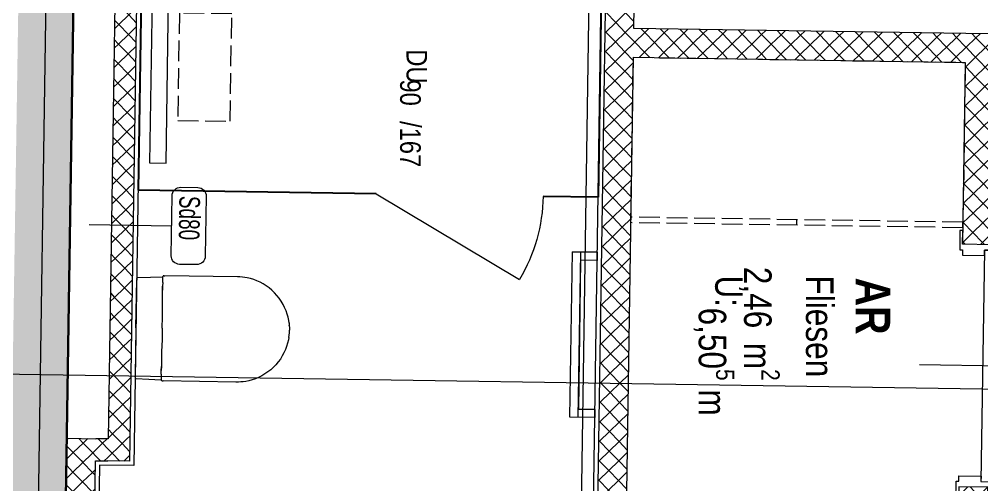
# Model space of a CAD drawing. Header units: metres. Extents: x -16782 to 57285, y -22997 to 18599.
# Drawn here: x -3636 to -143, y -5403 to -3714 of the extents above; entities that cross this region are included whole.
import ezdxf
from ezdxf.enums import TextEntityAlignment as Align

# ---------------------------------------------------------------- set-up
doc = ezdxf.new("R2010")
doc.units = ezdxf.units.M
doc.header["$MEASUREMENT"] = 0
doc.linetypes.add('Strichlinie eng', pattern=[0.1, 0.075, -0.025])
for name, color, linetype in [('11__100 Achsraster', 7, 'Continuous'), ('120 Wand Innen tragend', 7, 'Continuous'), ('130 Wand Innen', 7, 'Continuous'), ('510 Moeblierung', 7, 'Continuous'), ('540 Sanitaer Fliesenlinie', 7, 'Continuous'), ('540 Sanitaer Text', 7, 'Continuous'), ('540 Sanitaereinrichtung', 7, 'Continuous'), ('810 Raumstempel', 7, 'Continuous'), ('936 Beschriftung Aufbauten', 7, 'Continuous'), ('Neubau_130 Wand Innen', 7, 'Continuous')]:
    doc.layers.add(name, color=color, linetype=linetype)
doc.styles.add('ERSTELLTER_STIL_1', font='ARIALN.TTF')
doc.styles.add('ERSTELLTER_STIL_3', font='ARIALNB.TTF')
doc.styles.add('ERSTELLTER_STIL_4', font='arialbd.ttf')
doc.styles.add('ERSTELLTER_STIL_7', font='ARIALN.TTF', dxfattribs={"width": 0.8})
doc.linetypes.add('Grenze Bezirk', pattern='A,0,[2,22HAUS116_408 STG1 _ 1.Stock_IndexB_2026-08-161.Shx,S=0.001587,R=0,X=0,Y=0],-0.25,0', length=0.25)
pattern_1 = [(314.1212, (0, 0), (0.03589344, 0.03480892), [0.05, 0]), (44.1212, (0, 0), (-0.03480892, 0.03589344), [0.05, 0])]
pattern_2 = [(314.1212, (0, 0), (0.03589344, 0.03480892), [0.05, 0]), (44.1212, (0, 0), (-0.03480892, 0.03589344), [0.05, 0])]
pattern_3 = [(134.1212, (0, 0), (0.03589344, 0.03480892), [0.05, 0]), (224.1212, (0, 0), (-0.03480892, 0.03589344), [0.05, 0])]

# ---------------------------------------------------------------- blocks, each defined once
blk = doc.blocks.new('Heizkörper 3 27_6')
at = {"layer": '540 Sanitaereinrichtung', "color": 7, "linetype": 'Continuous', "lineweight": 13}
for p, q in [((0, 0.09), (0, 0)), ((0, 0.09), (0.03, 0.09)), ((0.03, 0.09), (0.03, 0.03)), ((0.57, 0.09), (0.57, 0.03)), ((0.57, 0.09), (0.6, 0.09)), ((0.6, 0.09), (0.6, 0)), ((0, 0.03), (0.6, 0.03)), ((0, 0), (0.6, 0))]:
    blk.add_line(p, q, dxfattribs=at)
at = {"layer": '540 Sanitaereinrichtung', "color": 7, "linetype": 'Continuous', "lineweight": 13, "flags": 128}
blk.add_lwpolyline([(0, 0.09), (0, 0), (0.6, 0), (0.6, 0.09), (0.57, 0.09), (0.57, 0.03), (0.03, 0.03), (0.03, 0.09)], close=True, dxfattribs=at)
blk = doc.blocks.new('Garderobe 01 27[166]_1', base_point=(-4.2053, 7.3027))
at = {"layer": '510 Moeblierung', "color": 253, "linetype": 'Strichlinie eng', "lineweight": 9, "true_color": 0x9f9f9f}
for p, q in [((-4.2049, 7.3227), (-5.4098, 7.3411)), ((-4.8077, 7.3119), (-4.8074, 7.3319)), ((-4.2053, 7.3027), (-4.2049, 7.3227))]:
    blk.add_line(p, q, dxfattribs=at)
at = {"layer": '510 Moeblierung', "color": 253, "linetype": 'Strichlinie eng', "lineweight": 9, "true_color": 0x9f9f9f, "flags": 128}
blk.add_lwpolyline([(-4.2053, 7.3027), (-5.4101, 7.3211), (-5.4009, 7.9211), (-4.1961, 7.9026)], close=True, dxfattribs=at)
blk = doc.blocks.new('AR_024_17_1', base_point=(-5.0304, 6.5872))
at = {"layer": '810 Raumstempel', "color": 7, "lineweight": 13, "char_height": 0.1, "attachment_point": 1, "rotation": 270, "style": 'ERSTELLTER_STIL_1'}
for s, insert in [('\\A1;{\\pql;\\pt0,0.05;\\fArial Narrow|b0|i0|c0|p0;\\W1.000000;2,46\\fArial Narrow|b0|i0|c0|p0;\\W1.000000;\\A1{\\H.66x;\\S^  ;}\\fArial Narrow|b0|i0|c0|p0;\\W1.000000; m\\fArial Narrow|b0|i0|c0|p0;\\W1.000000;\\A1{\\H.66x;\\S2^  ;}}', (-4.87, 7.1608)), ('\\A1;{\\pql;\\pt0,0.05;\\fArial Narrow|b0|i0|c0|p0;\\W1.000000;6,50\\fArial Narrow|b0|i0|c0|p0;\\W1.000000;\\A1{\\H.66x;\\S5^  ;}\\fArial Narrow|b0|i0|c0|p0;\\W1.000000; m\\fArial Narrow|b0|i0|c0|p0;\\W1.000000;\\A1{\\H.66x;\\S^  ;}}', (-5.0347, 7.0129))]:
    blk.add_mtext(s, dxfattribs=dict(at, insert=insert))
at = {"layer": '810 Raumstempel', "color": 7, "lineweight": 13}
for tag, height, style, p in [('DUMMY_892', 0.1, 'ERSTELLTER_STIL_1', (-4.8391, 7.1608)), ('DUMMY_891', 0.1, 'ERSTELLTER_STIL_1', (-4.6744, 7.1608)), ('perimeterCode', 0.1, 'ERSTELLTER_STIL_1', (-5.0039, 7.1295)), ('stFloorCovering', 0.1, 'ERSTELLTER_STIL_1', (-4.6744, 7.1295)), ('ROOM_NAME', 0.125, 'ERSTELLTER_STIL_3', (-4.4686, 7.1217)), ('DUMMY_890', 0.125, 'ERSTELLTER_STIL_3', (-4.4686, 6.9519))]:
    blk.add_attdef(tag, text='', height=height, rotation=270, dxfattribs=dict(at, style=style)).set_placement(p, align=Align.TOP_LEFT)
blk = doc.blocks.new('Wand_36_1', base_point=(-7.453, 13.3458))
at = {"layer": '120 Wand Innen tragend', "linetype": 'Continuous', "lineweight": 0, "true_color": 0x000000}
h = blk.add_hatch(dxfattribs=at)
h.set_pattern_fill('BETON__BEWEHRT_SN46_0001', color=18, style=0, pattern_type=2)
h.set_pattern_definition([(45, (0, 0), (-0.04596194, 0.04596194), [0.0195, -0.013]), (45, (-0.02298, 0.02298), (-0.04596194, 0.04596194), [0.065, 0])])
h.paths.add_polyline_path([(-7.5054, 13.2466), (-7.5555, 13.1823), (-7.7572, 0.0305), (-7.5572, 0.0305), (-7.3545, 13.2442)])
at = {"layer": '120 Wand Innen tragend', "color": 7, "linetype": 'Continuous', "lineweight": 30, "flags": 128}
blk.add_lwpolyline([(-7.5572, 0.0305), (-7.3545, 13.2442)], dxfattribs=at)
blk = doc.blocks.new('Wand_54_1', base_point=(-7.4586, 6.4585))
at = {"layer": '130 Wand Innen', "linetype": 'Continuous', "lineweight": 13, "true_color": 0xa7a7a7}
h = blk.add_hatch(dxfattribs=at)
h.set_pattern_fill('GIPSKARTONWAND_0001', color=253, style=0, pattern_type=2)
h.set_pattern_definition(pattern_1)
h.paths.add_polyline_path([(-7.4574, 6.5385), (-7.4586, 6.4585), (-7.3536, 6.4569)])
h = blk.add_hatch(dxfattribs=at)
h.set_pattern_fill('GIPSKARTONWAND_0001', color=253, style=0, pattern_type=2)
h.set_pattern_definition(pattern_1)
h.paths.add_polyline_path([(-7.4574, 6.5385), (-7.3536, 6.4569), (-7.3524, 6.5369)])
h = blk.add_hatch(dxfattribs=at)
h.set_pattern_fill('GIPSKARTONWAND_0001', color=253, style=0, pattern_type=2)
h.set_pattern_definition(pattern_1)
h.paths.add_polyline_path([(-7.4586, 6.4585), (-7.4969, 3.9638), (-7.3919, 3.9622), (-7.3536, 6.4569)])
at = {"layer": '130 Wand Innen', "color": 7, "linetype": 'Continuous', "lineweight": 13, "flags": 128}
for points in [[(-7.4574, 6.5385), (-7.4969, 3.9638)], [(-7.4574, 6.5385), (-7.3524, 6.5369)], [(-7.3919, 3.9622), (-7.3536, 6.4569)]]:
    blk.add_lwpolyline(points, dxfattribs=at)
blk = doc.blocks.new('Wand_57_1', base_point=(-7.2636, 9.3903))
at = {"layer": '130 Wand Innen', "linetype": 'Continuous', "lineweight": 13, "true_color": 0xa7a7a7}
h = blk.add_hatch(dxfattribs=at)
h.set_pattern_fill('GIPSKARTONWAND_0001', color=253, style=0, pattern_type=2)
h.set_pattern_definition(pattern_2)
h.paths.add_polyline_path([(-7.2626, 9.4553), (-7.2636, 9.3903), (-7.1836, 9.3891)])
h = blk.add_hatch(dxfattribs=at)
h.set_pattern_fill('GIPSKARTONWAND_0001', color=253, style=0, pattern_type=2)
h.set_pattern_definition(pattern_2)
h.paths.add_polyline_path([(-7.2626, 9.4553), (-7.1836, 9.3891), (-7.1826, 9.4541)])
h = blk.add_hatch(dxfattribs=at)
h.set_pattern_fill('GIPSKARTONWAND_0001', color=253, style=0, pattern_type=2)
h.set_pattern_definition(pattern_2)
h.paths.add_polyline_path([(-7.2274, 6.5349), (-7.1836, 9.3891), (-7.2636, 9.3903), (-7.3074, 6.5362)])
h = blk.add_hatch(dxfattribs=at)
h.set_pattern_fill('GIPSKARTONWAND_0001', color=253, style=0, pattern_type=2)
h.set_pattern_definition(pattern_2)
h.paths.add_polyline_path([(-7.3086, 6.4562), (-7.2286, 6.455), (-7.3074, 6.5362)])
h = blk.add_hatch(dxfattribs=at)
h.set_pattern_fill('GIPSKARTONWAND_0001', color=253, style=0, pattern_type=2)
h.set_pattern_definition(pattern_2)
h.paths.add_polyline_path([(-7.2274, 6.5349), (-7.3074, 6.5362), (-7.2286, 6.455)])
at = {"layer": '130 Wand Innen', "color": 7, "linetype": 'Continuous', "lineweight": 13, "flags": 128}
for points in [[(-7.2626, 9.4553), (-7.3074, 6.5362)], [(-7.2626, 9.4553), (-7.1826, 9.4541)], [(-7.1979, 8.4592), (-7.1836, 9.3891)], [(-7.2286, 6.455), (-7.1995, 8.3542)], [(-7.2286, 6.455), (-7.3086, 6.4562)]]:
    blk.add_lwpolyline(points, dxfattribs=at)
blk = doc.blocks.new('Wand_104_1', base_point=(-7.3086, 6.4562))
at = {"layer": '130 Wand Innen', "linetype": 'Continuous', "lineweight": 13, "true_color": 0xa7a7a7}
h = blk.add_hatch(dxfattribs=at)
h.set_pattern_fill('GIPSKARTONWAND_0001', color=253, style=0, pattern_type=2)
h.set_pattern_definition([(44.1212, (0, 0), (-0.03480892, 0.03589344), [0.05, 0]), (134.1212, (0, 0), (0.03589344, 0.03480892), [0.05, 0])])
h.paths.add_polyline_path([(-7.3074, 6.5362), (-7.3524, 6.5369), (-7.3536, 6.4569), (-7.3086, 6.4562)])
at = {"layer": '130 Wand Innen', "color": 7, "linetype": 'Continuous', "lineweight": 13, "flags": 128}
for points in [[(-7.3074, 6.5362), (-7.3524, 6.5369)], [(-7.3536, 6.4569), (-7.3086, 6.4562)]]:
    blk.add_lwpolyline(points, dxfattribs=at)
blk = doc.blocks.new('Zargentür 1-Fl 27_15')
at = {"layer": 'Neubau_130 Wand Innen', "color": 7, "linetype": 'Continuous', "lineweight": 13}
for p, q in [((0.42, 0.015), (0.42, 0.855)), ((-0.42, 0.01), (-0.49, 0.01)), ((-0.49, 0.01), (-0.49, 0)), ((-0.49, 0), (-0.44, 0)), ((-0.44, 0), (-0.44, -0.105)), ((-0.44, 0), (-0.44, -0.105)), ((-0.44, 0), (-0.44, -0.105)), ((-0.42, 0.015), (-0.42, -0.025)), ((0.42, 0.015), (-0.42, 0.015)), ((-0.42, -0.025), (-0.42, 0.01)), ((0.42, -0.025), (0.42, 0.015)), ((0.42, -0.025), (0.42, 0.01)), ((0.42, 0.01), (0.49, 0.01)), ((0.49, 0), (0.44, 0)), ((0.44, 0), (0.44, -0.105)), ((0.44, 0), (0.44, -0.105)), ((0.44, 0), (0.44, -0.105)), ((0.49, 0.01), (0.49, 0)), ((-0.4, -0.025), (-0.42, -0.025)), ((-0.42, -0.025), (0.42, -0.025)), ((-0.4, -0.105), (-0.4, -0.025)), ((0.4, -0.105), (0.4, -0.025)), ((0.4, -0.025), (0.42, -0.025)), ((-0.44, -0.105), (-0.49, -0.105)), ((-0.49, -0.105), (-0.49, -0.115)), ((-0.49, -0.115), (-0.42, -0.115)), ((-0.42, -0.115), (-0.42, -0.105)), ((-0.42, -0.105), (-0.4, -0.105)), ((0.42, -0.105), (0.4, -0.105)), ((0.42, -0.115), (0.42, -0.105)), ((0.49, -0.115), (0.42, -0.115)), ((0.44, -0.105), (0.49, -0.105)), ((0.49, -0.105), (0.49, -0.115))]:
    blk.add_line(p, q, dxfattribs=at)
blk.add_arc((0.42, 0.015), 0.84, 90, 180, dxfattribs=at)
blk = doc.blocks.new('T Marker 21_2')
at = {"layer": 'Neubau_130 Wand Innen', "color": 7, "linetype": 'Continuous', "lineweight": 13}
blk.add_line((0, -0.455), (0, 0.15), dxfattribs=at)
at = {"layer": 'Neubau_130 Wand Innen', "color": 7, "lineweight": 13, "style": 'ERSTELLTER_STIL_1'}
for tag, p in [('gs_width_select_pref_50_1', (-0.13, -0.082)), ('gs_width_select_pref_50_0', (0.0029, -0.082))]:
    blk.add_attdef(tag, text='', height=0.075, rotation=270, dxfattribs=at).set_placement(p, align=Align.BOTTOM_LEFT)
blk = doc.blocks.new('Wand_128_1', base_point=(-4.1201, 6.0062))
at = {"layer": 'Neubau_130 Wand Innen', "linetype": 'Continuous', "lineweight": 13, "true_color": 0xa7a7a7}
h = blk.add_hatch(dxfattribs=at)
h.set_pattern_fill('GIPSKARTONWAND_0001', color=253, style=0, pattern_type=2)
h.set_pattern_definition(pattern_3)
h.paths.add_polyline_path([(-4.1944, 8.0076), (-4.1961, 7.9026), (-4.0895, 8.006)])
h = blk.add_hatch(dxfattribs=at)
h.set_pattern_fill('GIPSKARTONWAND_0001', color=253, style=0, pattern_type=2)
h.set_pattern_definition(pattern_3)
h.paths.add_polyline_path([(-4.1961, 7.9026), (-4.0911, 7.901), (-4.0895, 8.006)])
h = blk.add_hatch(dxfattribs=at)
h.set_pattern_fill('GIPSKARTONWAND_0001', color=253, style=0, pattern_type=2)
h.set_pattern_definition(pattern_3)
h.paths.add_polyline_path([(-4.2062, 7.2427), (-4.1012, 7.2411), (-4.0911, 7.901), (-4.1961, 7.9026)])
h = blk.add_hatch(dxfattribs=at)
h.set_pattern_fill('GIPSKARTONWAND_0001', color=253, style=0, pattern_type=2)
h.set_pattern_definition(pattern_3)
h.paths.add_polyline_path([(-4.2251, 6.0078), (-4.1201, 6.0062), (-4.1147, 6.3612), (-4.2197, 6.3628)])
at = {"layer": 'Neubau_130 Wand Innen', "color": 7, "linetype": 'Continuous', "lineweight": 13}
for p, q in [((-4.1012, 7.2411), (-4.2062, 7.2427)), ((-4.1147, 6.3612), (-4.2197, 6.3628))]:
    blk.add_line(p, q, dxfattribs=at)
at = {"layer": 'Neubau_130 Wand Innen', "color": 7, "linetype": 'Continuous', "lineweight": 13, "flags": 128}
for points in [[(-4.0895, 8.006), (-4.1944, 8.0076)], [(-4.1012, 7.2411), (-4.0895, 8.006)], [(-4.1961, 7.9026), (-4.2062, 7.2427)], [(-4.2197, 6.3628), (-4.2251, 6.0078)], [(-4.1201, 6.0062), (-4.1147, 6.3612)], [(-4.1201, 6.0062), (-4.2251, 6.0078)]]:
    blk.add_lwpolyline(points, dxfattribs=at)
at = {"layer": 'Neubau_130 Wand Innen', "color": 7, "linetype": 'Continuous', "lineweight": 13, "rotation": 269.1211930973004}
blk.add_blockref('Zargentür 1-Fl 27_15', (-4.1079, 6.8011), dxfattribs=at)
at = {"layer": 'Neubau_130 Wand Innen', "color": 7, "lineweight": 13}
ref = blk.add_blockref('T Marker 21_2', (-4.2129, 6.8027), dxfattribs=dict(at, rotation=89.12119309730033))
ref.add_attrib('gs_width_select_pref_50', 'DL80', dxfattribs={"color": 7, "lineweight": 13, "height": 0.075, "rotation": 359.1212, "style": 'ERSTELLTER_STIL_1'}).set_placement((-4.1079, 6.827), align=Align.BOTTOM_LEFT)
ref.add_attrib('gs_width_select_pref_50_1', 'DL210', dxfattribs={"color": 7, "lineweight": 13, "height": 0.075, "rotation": 359.1212, "style": 'ERSTELLTER_STIL_1'}).set_placement((-4.1099, 6.6941), align=Align.BOTTOM_LEFT)
blk = doc.blocks.new('Wand_129_1', base_point=(-4.0911, 7.901))
at = {"layer": 'Neubau_130 Wand Innen', "linetype": 'Continuous', "lineweight": 13, "true_color": 0xa7a7a7}
h = blk.add_hatch(dxfattribs=at)
h.set_pattern_fill('GIPSKARTONWAND_0001', color=253, style=0, pattern_type=2)
h.set_pattern_definition([(44.1212, (0, 0), (-0.03480892, 0.03589344), [0.05, 0]), (134.1212, (0, 0), (0.03589344, 0.03480892), [0.05, 0])])
h.paths.add_polyline_path([(-4.1944, 8.0076), (-5.3993, 8.0261), (-5.4009, 7.9211), (-4.1961, 7.9026)])
at = {"layer": 'Neubau_130 Wand Innen', "color": 7, "linetype": 'Continuous', "lineweight": 13, "flags": 128}
for points in [[(-4.1944, 8.0076), (-5.3993, 8.0261)], [(-5.4009, 7.9211), (-4.1961, 7.9026)]]:
    blk.add_lwpolyline(points, dxfattribs=at)
blk = doc.blocks.new('Wand_136_1', base_point=(-5.5393, 5.7429))
at = {"layer": '130 Wand Innen', "linetype": 'Continuous', "lineweight": 13, "true_color": 0xa7a7a7}
h = blk.add_hatch(dxfattribs=at)
h.set_pattern_fill('GIPSKARTONWAND_0001', color=253, style=0, pattern_type=2)
h.set_pattern_definition(pattern_3)
h.paths.add_polyline_path([(-5.4324, 5.8713), (-5.3907, 8.585), (-5.4957, 8.5866), (-5.5373, 5.8729)])
h = blk.add_hatch(dxfattribs=at)
h.set_pattern_fill('GIPSKARTONWAND_0001', color=253, style=0, pattern_type=2)
h.set_pattern_definition(pattern_3)
h.paths.add_polyline_path([(-5.5393, 5.7429), (-5.4324, 5.8713), (-5.5373, 5.8729)])
h = blk.add_hatch(dxfattribs=at)
h.set_pattern_fill('GIPSKARTONWAND_0001', color=253, style=0, pattern_type=2)
h.set_pattern_definition(pattern_3)
h.paths.add_polyline_path([(-5.5393, 5.7429), (-5.4343, 5.7413), (-5.4324, 5.8713)])
at = {"layer": '130 Wand Innen', "color": 7, "linetype": 'Continuous', "lineweight": 13, "flags": 128}
for points in [[(-5.4957, 8.5866), (-5.4981, 8.4331)], [(-5.3993, 8.0261), (-5.3907, 8.585)], [(-5.4997, 8.3281), (-5.5393, 5.7429)], [(-5.4324, 5.8713), (-5.4009, 7.9211)], [(-5.5393, 5.7429), (-5.4343, 5.7413)]]:
    blk.add_lwpolyline(points, dxfattribs=at)
blk = doc.blocks.new('Dusche variabel Glorit 2021_3')
at = {"layer": '540 Sanitaereinrichtung', "color": 7, "linetype": 'Continuous', "lineweight": 25}
for p, q in [((0, 0), (0.9, 0)), ((0, -1.67), (0, 0)), ((0.9, -0.864), (0.9, 0)), ((0.9, -1.67), (0.9, -1.47)), ((0, -1.67), (0.9, -1.67))]:
    blk.add_line(p, q, dxfattribs=at)
at = {"layer": '540 Sanitaereinrichtung', "color": 7, "linetype": 'Continuous', "lineweight": 13}
for p, q in [((0.1, -0.04), (0.8, -0.04)), ((0.1, -0.1), (0.1, -0.04)), ((0.8, -0.04), (0.8, -0.1)), ((0.8, -0.1), (0.1, -0.1)), ((0.9, -0.864), (1.203, -1.3888))]:
    blk.add_line(p, q, dxfattribs=at)
at = {"layer": '540 Sanitaereinrichtung', "color": 7, "linetype": 'Strichlinie eng', "lineweight": 13}
for p, q in [((0.255, -0.14), (0.645, -0.14)), ((0.255, -0.33), (0.255, -0.14)), ((0.645, -0.14), (0.645, -0.33)), ((0.645, -0.33), (0.255, -0.33))]:
    blk.add_line(p, q, dxfattribs=at)
at = {"layer": '540 Sanitaereinrichtung', "color": 7, "linetype": 'Continuous', "lineweight": 13}
blk.add_arc((0.9, -0.864), 0.606, 270, 300, dxfattribs=at)
blk = doc.blocks.new('Etikett_19_1', base_point=(-6.273, 7.7767))
at = {"layer": '540 Sanitaer Text', "color": 7, "lineweight": 13, "char_height": 0.075, "attachment_point": 1, "rotation": 270, "style": 'ERSTELLTER_STIL_1'}
for s, insert in [('\\A1;{\\pql;\\pt0,1;\\fArial Narrow|b0|i0|c0|p0;\\W1.000000;\\fArial Narrow|b0|i0|c0|p0;\\W1.000000;\\A1{\\H.66x;\\S^  ;}\\fArial Narrow|b0|i0|c0|p0;\\W1.000000;\\fArial Narrow|b0|i0|c0|p0;\\W1.000000;\\A1{\\H.66x;\\S^  ;}\\fArial Narrow|b0|i0|c0|p0;\\W1.000000;\\fArial Narrow|b0|i0|c0|p0;\\W1.000000;\\fArial Narrow|b0|i0|c0|p0;\\W1.000000;\\fArial Narrow|b0|i0|c0|p0;\\W1.000000;\\fArial Narrow|b0|i0|c0|p0;\\W1.000000;\\fArial Narrow|b0|i0|c0|p0;\\W1.000000;\\fArial Narrow|b0|i0|c0|p0;\\W1.000000;\\A1{\\H.66x;\\S^  ;}\\fArial Narrow|b0|i0|c0|p0;\\W1.000000;\\fArial Narrow|b0|i0|c0|p0;\\W1.000000;\\A1{\\H.66x;\\S^  ;}\\fArial Narrow|b0|i0|c0|p0;\\W1.000000;\\fArial Narrow|b0|i0|c0|p0;\\W1.000000;\\fArial Narrow|b0|i0|c0|p0;\\W1.000000;\\fArial Narrow|b0|i0|c0|p0;\\W1.000000;\\fArial Narrow|b0|i0|c0|p0;\\W1.000000;\\fArial Narrow|b0|i0|c0|p0;\\W1.000000;\\fArial Narrow|b0|i0|c0|p0;\\W1.000000;\\A1{\\H.66x;\\S^  ;}\\fArial Narrow|b0|i0|c0|p0;\\W1.000000;\\fArial Narrow|b0|i0|c0|p0;\\W1.000000;\\A1{\\H.66x;\\S^  ;}\\fArial Narrow|b0|i0|c0|p0;\\W1.000000;\\fArial Narrow|b0|i0|c0|p0;\\W1.000000;\\fArial Narrow|b0|i0|c0|p0;\\W1.000000;\\fArial Narrow|b0|i0|c0|p0;\\W1.000000;\\fArial Narrow|b0|i0|c0|p0;\\W1.000000;\\fArial Narrow|b0|i0|c0|p0;\\W1.000000;\\fArial Narrow|b0|i0|c0|p0;\\W1.000000;\\A1{\\H.66x;\\S^  ;}\\fArial Narrow|b0|i0|c0|p0;\\W1.000000;\\fArial Narrow|b0|i0|c0|p0;\\W1.000000;\\A1{\\H.66x;\\S^  ;}\\fArial Narrow|b0|i0|c0|p0;\\W1.000000;\\fArial Narrow|b0|i0|c0|p0;\\W1.000000;\\fArial Narrow|b0|i0|c0|p0;\\W1.000000;\\fArial Narrow|b0|i0|c0|p0;\\W1.000000;\\fArial Narrow|b0|i0|c0|p0;\\W1.000000;\\fArial Narrow|b0|i0|c0|p0;\\W1.000000;\\fArial Narrow|b0|i0|c0|p0;\\W1.000000;\\A1{\\H.66x;\\S^  ;}\\fArial Narrow|b0|i0|c0|p0;\\W1.000000;\\fArial Narrow|b0|i0|c0|p0;\\W1.000000;\\A1{\\H.66x;\\S^  ;}\\fArial Narrow|b0|i0|c0|p0;\\W1.000000;\\fArial Narrow|b0|i0|c0|p0;\\W1.000000;\\fArial Narrow|b0|i0|c0|p0;\\W1.000000;\\fArial Narrow|b0|i0|c0|p0;\\W1.000000;\\fArial Narrow|b0|i0|c0|p0;\\W1.000000;\\fArial Narrow|b0|i0|c0|p0;\\W1.000000;\\fArial Narrow|b0|i0|c0|p0;\\W1.000000;\\A1{\\H.66x;\\S^  ;}\\fArial Narrow|b0|i0|c0|p0;\\W1.000000;}', (-6.273, 7.8407)), ('\\A1;{\\pql;\\pt0,1;\\fArial Narrow|b0|i0|c0|p0;\\W1.000000;90\\fArial Narrow|b0|i0|c0|p0;\\W1.000000;\\A1{\\H.66x;\\S^  ;}\\fArial Narrow|b0|i0|c0|p0;\\W1.000000;\\fArial Narrow|b0|i0|c0|p0;\\W1.000000;\\A1{\\H.66x;\\S^  ;}\\fArial Narrow|b0|i0|c0|p0;\\W1.000000; /\\fArial Narrow|b0|i0|c0|p0;\\W1.000000;\\fArial Narrow|b0|i0|c0|p0;\\W1.000000;\\fArial Narrow|b0|i0|c0|p0;\\W1.000000;\\fArial Narrow|b0|i0|c0|p0;\\W1.000000;\\fArial Narrow|b0|i0|c0|p0;\\W1.000000;167\\fArial Narrow|b0|i0|c0|p0;\\W1.000000;\\A1{\\H.66x;\\S^  ;}\\fArial Narrow|b0|i0|c0|p0;\\W1.000000;\\fArial Narrow|b0|i0|c0|p0;\\W1.000000;\\A1{\\H.66x;\\S^  ;}\\fArial Narrow|b0|i0|c0|p0;\\W1.000000;\\fArial Narrow|b0|i0|c0|p0;\\W1.000000;\\fArial Narrow|b0|i0|c0|p0;\\W1.000000;\\fArial Narrow|b0|i0|c0|p0;\\W1.000000;\\fArial Narrow|b0|i0|c0|p0;\\W1.000000;\\fArial Narrow|b0|i0|c0|p0;\\W1.000000;\\fArial Narrow|b0|i0|c0|p0;\\W1.000000;\\A1{\\H.66x;\\S^  ;}\\fArial Narrow|b0|i0|c0|p0;\\W1.000000;\\fArial Narrow|b0|i0|c0|p0;\\W1.000000;\\A1{\\H.66x;\\S^  ;}\\fArial Narrow|b0|i0|c0|p0;\\W1.000000;\\fArial Narrow|b0|i0|c0|p0;\\W1.000000;\\fArial Narrow|b0|i0|c0|p0;\\W1.000000;\\fArial Narrow|b0|i0|c0|p0;\\W1.000000;\\fArial Narrow|b0|i0|c0|p0;\\W1.000000;\\fArial Narrow|b0|i0|c0|p0;\\W1.000000;\\fArial Narrow|b0|i0|c0|p0;\\W1.000000;\\A1{\\H.66x;\\S^  ;}\\fArial Narrow|b0|i0|c0|p0;\\W1.000000;\\fArial Narrow|b0|i0|c0|p0;\\W1.000000;\\A1{\\H.66x;\\S^  ;}\\fArial Narrow|b0|i0|c0|p0;\\W1.000000;\\fArial Narrow|b0|i0|c0|p0;\\W1.000000;\\fArial Narrow|b0|i0|c0|p0;\\W1.000000;\\fArial Narrow|b0|i0|c0|p0;\\W1.000000;\\fArial Narrow|b0|i0|c0|p0;\\W1.000000;\\fArial Narrow|b0|i0|c0|p0;\\W1.000000;\\fArial Narrow|b0|i0|c0|p0;\\W1.000000;\\A1{\\H.66x;\\S^  ;}\\fArial Narrow|b0|i0|c0|p0;\\W1.000000;\\fArial Narrow|b0|i0|c0|p0;\\W1.000000;\\A1{\\H.66x;\\S^  ;}\\fArial Narrow|b0|i0|c0|p0;\\W1.000000;\\fArial Narrow|b0|i0|c0|p0;\\W1.000000;\\fArial Narrow|b0|i0|c0|p0;\\W1.000000;\\fArial Narrow|b0|i0|c0|p0;\\W1.000000;\\fArial Narrow|b0|i0|c0|p0;\\W1.000000;\\fArial Narrow|b0|i0|c0|p0;\\W1.000000;\\fArial Narrow|b0|i0|c0|p0;\\W1.000000;\\A1{\\H.66x;\\S^  ;}\\fArial Narrow|b0|i0|c0|p0;\\W1.000000;}', (-6.1726, 7.8407))]:
    blk.add_mtext(s, dxfattribs=dict(at, insert=insert))
at = {"layer": '540 Sanitaer Text', "color": 7, "lineweight": 13, "style": 'ERSTELLTER_STIL_1'}
for tag, p in [('DUMMY_124', (-6.273, 7.9735)), ('sDescriptionDimension', (-6.1494, 7.95))]:
    blk.add_attdef(tag, text='', height=0.075, rotation=270, dxfattribs=at).set_placement(p, align=Align.TOP_LEFT)
blk = doc.blocks.new('Standard-Rastermarker_10')
at = {"layer": '11__100 Achsraster', "color": 8, "linetype": 'Grenze Bezirk', "lineweight": 5}
blk.add_line((1, 0), (21.1271, 0), dxfattribs=at)
at = {"layer": '11__100 Achsraster', "color": 8, "lineweight": 5, "style": 'ERSTELLTER_STIL_4'}
blk.add_attdef('AC_MarkerText_1', text='', height=0.2, rotation=0.8788, dxfattribs=at).set_placement((22.3749, 0.1), align=Align.TOP_CENTER)
blk = doc.blocks.new('Villeroy_Boch-Subway_Washdown_WC-3D_6')
at = {"layer": '540 Sanitaereinrichtung', "color": 7, "linetype": 'Continuous', "lineweight": 13}
for p, q in [((0.0861, 0.5255), (0.0754, 0.5179)), ((0.0972, 0.5322), (0.0861, 0.5255)), ((0.1087, 0.5382), (0.0972, 0.5322)), ((0.1205, 0.5433), (0.1087, 0.5382)), ((0.1321, 0.5475), (0.1205, 0.5433)), ((0.1438, 0.5509), (0.1321, 0.5475)), ((0.1556, 0.5535), (0.1438, 0.5509)), ((0.1644, 0.5549), (0.1556, 0.5535)), ((0.1644, 0.5549), (0.1732, 0.5559)), ((0.1645, 0.5549), (0.1644, 0.5549)), ((0.1645, 0.5549), (0.1644, 0.5549)), ((0.1644, 0.5549), (0.1645, 0.5549)), ((0.1644, 0.5549), (0.1645, 0.5549)), ((0.1732, 0.5559), (0.1729, 0.5559)), ((0.1732, 0.5559), (0.1821, 0.5566)), ((0.1821, 0.5566), (0.1909, 0.5566)), ((0.1996, 0.5566), (0.1909, 0.5566)), ((0.2085, 0.5559), (0.1996, 0.5566)), ((0.2173, 0.5549), (0.2085, 0.5559)), ((0.2085, 0.5559), (0.2088, 0.5559)), ((0.2172, 0.5549), (0.2173, 0.5549)), ((0.2172, 0.5549), (0.2173, 0.5549)), ((0.2173, 0.5549), (0.2172, 0.5549)), ((0.2173, 0.5549), (0.2172, 0.5549)), ((0.2173, 0.5549), (0.2261, 0.5535)), ((0.2261, 0.5535), (0.2379, 0.5509)), ((0.2379, 0.5509), (0.2497, 0.5475)), ((0.2497, 0.5475), (0.2612, 0.5433)), ((0.2612, 0.5433), (0.273, 0.5382)), ((0.273, 0.5382), (0.2845, 0.5322)), ((0.2845, 0.5322), (0.2957, 0.5255)), ((0.2957, 0.5255), (0.3063, 0.5179)), ((0.0467, 0.4912), (0.0385, 0.481)), ((0.0557, 0.5008), (0.0467, 0.4912)), ((0.0652, 0.5097), (0.0557, 0.5008)), ((0.0754, 0.5179), (0.0652, 0.5097)), ((0.3063, 0.5179), (0.3165, 0.5097)), ((0.3165, 0.5097), (0.3261, 0.5008)), ((0.3261, 0.5008), (0.335, 0.4912)), ((0.335, 0.4912), (0.3433, 0.481)), ((0.0242, 0.4592), (0.0182, 0.4477)), ((0.0309, 0.4704), (0.0242, 0.4592)), ((0.0385, 0.481), (0.0309, 0.4704)), ((0.3433, 0.481), (0.3508, 0.4704)), ((0.3508, 0.4704), (0.3575, 0.4592)), ((0.3575, 0.4592), (0.3635, 0.4477)), ((0.0089, 0.4244), (0.0055, 0.4126)), ((0.0131, 0.4359), (0.0089, 0.4244)), ((0.0182, 0.4477), (0.0131, 0.4359)), ((0.3635, 0.4477), (0.3686, 0.4359)), ((0.3686, 0.4359), (0.3728, 0.4244)), ((0.3728, 0.4244), (0.3762, 0.4126)), ((0.0015, 0.392), (0.0005, 0.3832)), ((0.0029, 0.4008), (0.0015, 0.392)), ((0.0055, 0.4126), (0.0029, 0.4008)), ((0.3762, 0.4126), (0.3788, 0.4008)), ((0.3788, 0.4008), (0.3802, 0.392)), ((0.3802, 0.392), (0.3812, 0.3832)), ((-0.0001, 0.3743), (-0.0003, 0.3656)), ((-0.0003, 0.3656), (-0.0001, 0.1012)), ((0.0005, 0.3832), (-0.0001, 0.3743)), ((0.3812, 0.3832), (0.3819, 0.3743)), ((0.3821, 0.3656), (0.3818, 0.1012)), ((0.3819, 0.3743), (0.3821, 0.3656)), ((0.0002, 0.0976), (-0.0001, 0.1012)), ((0.0002, 0.0976), (0.0009, 0.096)), ((0.0009, 0.096), (0.0012, 0.0956)), ((0.0012, 0.0956), (0.0021, 0.0951)), ((0.0021, 0.0951), (0.003, 0.0945)), ((0.0044, 0.0943), (0.003, 0.0945)), ((0.0242, 0.0941), (0.0044, 0.0943)), ((0.0044, 0.0942), (0.0044, 0.0929)), ((0.0058, 0.0491), (0.0044, 0.0929)), ((0.0242, 0.0941), (0.0365, 0.0941)), ((0.0242, 0.0941), (0.0376, 0.0941)), ((0.0365, 0.0941), (0.0527, 0.0941)), ((0.0365, 0.0941), (0.0376, 0.0941)), ((0.0527, 0.0941), (0.0376, 0.0941)), ((0.0643, 0.0943), (0.0527, 0.0941)), ((0.0527, 0.0941), (0.0527, 0.0941)), ((0.1065, 0.0942), (0.0643, 0.0943)), ((0.1486, 0.0949), (0.1065, 0.0942)), ((0.1909, 0.0949), (0.1486, 0.0949)), ((0.1909, 0.0949), (0.2331, 0.0949)), ((0.2331, 0.0949), (0.2752, 0.0942)), ((0.2752, 0.0942), (0.3174, 0.0943)), ((0.3174, 0.0943), (0.329, 0.0941)), ((0.329, 0.0941), (0.3442, 0.0941)), ((0.3291, 0.0941), (0.329, 0.0941)), ((0.3453, 0.0941), (0.329, 0.0941)), ((0.3575, 0.0941), (0.3442, 0.0941)), ((0.3453, 0.0941), (0.3442, 0.0941)), ((0.3575, 0.0941), (0.3453, 0.0941)), ((0.3575, 0.0941), (0.3773, 0.0943)), ((0.3759, 0.0491), (0.3773, 0.0929)), ((0.3773, 0.0943), (0.3787, 0.0945)), ((0.3773, 0.0942), (0.3773, 0.0929)), ((0.3796, 0.0951), (0.3787, 0.0945)), ((0.3805, 0.0956), (0.3796, 0.0951)), ((0.3808, 0.096), (0.3805, 0.0956)), ((0.3815, 0.0976), (0.3808, 0.096)), ((0.3815, 0.0976), (0.3818, 0.1012)), ((0.0077, 0.0022), (0.0058, 0.0491)), ((0.374, 0.0022), (0.3759, 0.0491)), ((0.0077, 0.0022), (0.0082, 0.0008)), ((0.0082, 0.0008), (0.0093, -0.0002)), ((0.3735, 0.0008), (0.3724, -0.0002)), ((0.374, 0.0022), (0.3735, 0.0008)), ((0.0093, -0.0002), (0.0098, -0.0002)), ((0.0105, -0.0002), (0.0098, -0.0002)), ((0.0105, -0.0002), (0.0115, -0.0002)), ((0.0128, -0.0002), (0.0115, -0.0002)), ((0.0128, -0.0002), (0.0142, -0.0002)), ((0.0142, -0.0002), (0.0157, -0.0002)), ((0.1909, -0.0002), (0.0157, -0.0002)), ((0.1909, -0.0002), (0.366, -0.0002)), ((0.3675, -0.0002), (0.366, -0.0002)), ((0.3689, -0.0002), (0.3675, -0.0002)), ((0.3689, -0.0002), (0.3702, -0.0002)), ((0.3712, -0.0002), (0.3702, -0.0002)), ((0.3712, -0.0002), (0.372, -0.0002)), ((0.3724, -0.0002), (0.372, -0.0002))]:
    blk.add_line(p, q, dxfattribs=at)
blk = doc.blocks.new('Standard-Rastermarker_19')
at = {"layer": '11__100 Achsraster', "color": 8, "linetype": 'Grenze Bezirk', "lineweight": 5}
blk.add_line((1, 0), (22.8216, 0), dxfattribs=at)
at = {"layer": '11__100 Achsraster', "color": 8, "lineweight": 5, "style": 'ERSTELLTER_STIL_4'}
blk.add_attdef('AC_MarkerText_1', text='', height=0.2, rotation=0.8788, dxfattribs=at).set_placement((24.0694, 0.1), align=Align.TOP_CENTER)
blk = doc.blocks.new('Standard-Rastermarker_22')
at = {"layer": '11__100 Achsraster', "color": 8, "linetype": 'Grenze Bezirk', "lineweight": 5}
blk.add_line((1.0251, 0), (24.2455, 0), dxfattribs=at)
at = {"layer": '11__100 Achsraster', "color": 8, "lineweight": 5, "style": 'ERSTELLTER_STIL_4'}
blk.add_attdef('AC_MarkerText_1', text='', height=0.2, rotation=270.8788, dxfattribs=at).set_placement((-0.1043, -0.0685), align=Align.TOP_CENTER)
blk = doc.blocks.new('Etikett_75_1', base_point=(-7.3765, 7.3147))
at = {"layer": '936 Beschriftung Aufbauten', "color": 7, "linetype": 'Continuous', "lineweight": 13}
blk.add_line((-7.3765, 7.3147), (-7.0766, 7.3101), dxfattribs=at)
at = {"layer": '936 Beschriftung Aufbauten', "color": 7, "linetype": 'Continuous', "lineweight": 13, "flags": 128}
blk.add_lwpolyline([(-7.0749, 7.419, -0.414214), (-7.0436, 7.4494), (-6.9818, 7.4485, -0.414214), (-6.9514, 7.4171), (-6.9547, 7.1993, -0.414214), (-6.9861, 7.1689), (-7.0479, 7.1698, -0.414214), (-7.0783, 7.2012)], format="xyb", close=True, dxfattribs=at)
at = {"layer": '936 Beschriftung Aufbauten', "color": 7, "lineweight": 13, "insert": (-6.9735, 7.4175), "char_height": 0.075, "attachment_point": 1, "rotation": 269.12, "style": 'ERSTELLTER_STIL_7'}
blk.add_mtext('\\A1;{\\pqj;\\pt0,1;\\fArial Narrow|b0|i0|c0|p0;\\W0.800000;Sd80 \\fArial Narrow|b0|i0|c0|p0;\\W0.800000;\\A1{\\H.66x;\\S^  ;}\\fArial Narrow|b0|i0|c0|p0;\\W0.800000;\\fArial Narrow|b0|i0|c0|p0;\\W0.800000;\\A1{\\H.66x;\\S^  ;}\\fArial Narrow|b0|i0|c0|p0;\\W0.800000;\\fArial Narrow|b0|i0|c0|p0;\\W0.800000;\\fArial Narrow|b0|i0|c0|p0;\\W0.800000;\\fArial Narrow|b0|i0|c0|p0;\\W0.800000;\\fArial Narrow|b0|i0|c0|p0;\\W0.800000;\\fArial Narrow|b0|i0|c0|p0;\\W0.800000;\\fArial Narrow|b0|i0|c0|p0;\\W0.800000;\\fArial Narrow|b0|i0|c0|p0;\\W0.800000;\\fArial Narrow|b0|i0|c0|p0;\\W0.800000;\\fArial Narrow|b0|i0|c0|p0;\\W0.800000;\\fArial Narrow|b0|i0|c0|p0;\\W0.800000;\\fArial Narrow|b0|i0|c0|p0;\\W0.800000;\\fArial Narrow|b0|i0|c0|p0;\\W0.800000;\\fArial Narrow|b0|i0|c0|p0;\\W0.800000;\\fArial Narrow|b0|i0|c0|p0;\\W0.800000;\\fArial Narrow|b0|i0|c0|p0;\\W0.800000;\\fArial Narrow|b0|i0|c0|p0;\\W0.800000;\\fArial Narrow|b0|i0|c0|p0;\\W0.800000;\\fArial Narrow|b0|i0|c0|p0;\\W0.800000;\\fArial Narrow|b0|i0|c0|p0;\\W0.800000;\\fArial Narrow|b0|i0|c0|p0;\\W0.800000;\\fArial Narrow|b0|i0|c0|p0;\\W0.800000;\\fArial Narrow|b0|i0|c0|p0;\\W0.800000;\\fArial Narrow|b0|i0|c0|p0;\\W0.800000;\\fArial Narrow|b0|i0|c0|p0;\\W0.800000;\\fArial Narrow|b0|i0|c0|p0;\\W0.800000;\\fArial Narrow|b0|i0|c0|p0;\\W0.800000;\\fArial Narrow|b0|i0|c0|p0;\\W0.800000;\\fArial Narrow|b0|i0|c0|p0;\\W0.800000;\\fArial Narrow|b0|i0|c0|p0;\\W0.800000;\\fArial Narrow|b0|i0|c0|p0;\\W0.800000;\\fArial Narrow|b0|i0|c0|p0;\\W0.800000;\\fArial Narrow|b0|i0|c0|p0;\\W0.800000;\\fArial Narrow|b0|i0|c0|p0;\\W0.800000;\\fArial Narrow|b0|i0|c0|p0;\\W0.800000;\\fArial Narrow|b0|i0|c0|p0;\\W0.800000;\\fArial Narrow|b0|i0|c0|p0;\\W0.800000;\\fArial Narrow|b0|i0|c0|p0;\\W0.800000;\\fArial Narrow|b0|i0|c0|p0;\\W0.800000;\\fArial Narrow|b0|i0|c0|p0;\\W0.800000;\\fArial Narrow|b0|i0|c0|p0;\\W0.800000;\\fArial Narrow|b0|i0|c0|p0;\\W0.800000;\\fArial Narrow|b0|i0|c0|p0;\\W0.800000;\\fArial Narrow|b0|i0|c0|p0;\\W0.800000;}', dxfattribs=at)

msp = doc.modelspace()

# ---------------------------------------------------------------- linework, layer by layer
at = {"layer": '540 Sanitaer Fliesenlinie', "color": 182, "linetype": 'Continuous', "lineweight": 5, "true_color": 0x4b06db}
msp.add_lwpolyline([(-403.387, -7841.873), (-376.102, -6063.105), (-1560.962, -6044.93), (-1521.307, -3459.741), (-3191.111, -3434.128), (-3220.244, -5333.375), (-3345.229, -5331.458), (-3383.036, -7796.168)], close=True, dxfattribs=at)

# ---------------------------------------------------------------- block references
at = {"layer": '11__100 Achsraster', "color": 7, "linetype": 'Continuous', "lineweight": 18, "xscale": 999.9999999999995, "yscale": 999.9999999999995, "zscale": 999.9999999999995}
for name, p, rotation in [('Standard-Rastermarker_19', (-1413.422, 6507.52), 269.1211930973006), ('Standard-Rastermarker_10', (-3409.643, 4813.206), 269.1211930973006), ('Standard-Rastermarker_22', (-16268.664, -4808.081), 359.1211930973007)]:
    msp.add_blockref(name, p, dxfattribs=dict(at, rotation=rotation))
at = {"layer": '120 Wand Innen tragend', "color": 7, "lineweight": 30, "xscale": 1000, "yscale": 1000, "zscale": 1000}
msp.add_blockref('Wand_36_1', (-3459.351, 1572.66), dxfattribs=at)
at = {"layer": '130 Wand Innen', "color": 7, "lineweight": 30, "xscale": 1000, "yscale": 1000, "zscale": 1000}
for name, p in [('Wand_57_1', (-3269.995, -2382.794)), ('Wand_136_1', (-1545.734, -6030.162)), ('Wand_54_1', (-3464.985, -5314.619)), ('Wand_104_1', (-3315.003, -5316.92))]:
    msp.add_blockref(name, p, dxfattribs=at)
at = {"layer": '510 Moeblierung', "color": 253, "linetype": 'Strichlinie eng', "lineweight": 9, "true_color": 0x9f9f9f, "xscale": 1000, "yscale": 1000, "zscale": 1000}
msp.add_blockref('Garderobe 01 27[166]_1', (-211.656, -4470.44), dxfattribs=at)
at = {"layer": '540 Sanitaer Text', "color": 7, "linetype": 'Continuous', "lineweight": 13, "xscale": 1000, "yscale": 1000, "zscale": 1000}
msp.add_blockref('Etikett_19_1', (-2279.361, -3996.42), dxfattribs=at).add_auto_attribs({'sDescriptionDimension': 'DU'})
at = {"layer": '540 Sanitaereinrichtung', "color": 7, "linetype": 'Continuous', "lineweight": 13, "xscale": -999.9999999999995, "yscale": 1000, "zscale": 1000}
for name, p, rotation in [('Dusche variabel Glorit 2021_3', (-3191.111, -3434.128), 89.12119309730025), ('Heizkörper 3 27_6', (-1637.37, -5158.161), 269.1211930973003), ('Villeroy_Boch-Subway_Washdown_WC-3D_6', (-3215.271, -5024.862), 269.1211930973005)]:
    msp.add_blockref(name, p, dxfattribs=dict(at, rotation=rotation))
at = {"layer": '810 Raumstempel', "color": 7, "linetype": 'Continuous', "lineweight": 13, "xscale": 1000, "yscale": 1000, "zscale": 1000}
msp.add_blockref('AR_024_17_1', (-1036.757, -5185.931), dxfattribs=at).add_auto_attribs({'ROOM_NAME': 'AR', 'stFloorCovering': 'Fliesen', 'perimeterCode': 'U: '})
at = {"layer": '936 Beschriftung Aufbauten', "color": 12, "linetype": 'Continuous', "lineweight": 13, "true_color": 0xcc0000, "xscale": 1000, "yscale": 1000, "zscale": 1000}
msp.add_blockref('Etikett_75_1', (-3382.948, -4458.387), dxfattribs=at)
at = {"layer": 'Neubau_130 Wand Innen', "color": 7, "lineweight": 30, "xscale": 1000, "yscale": 1000, "zscale": 1000}
for name, p in [('Wand_129_1', (-97.466, -3872.121)), ('Wand_128_1', (-126.531, -5766.898))]:
    msp.add_blockref(name, p, dxfattribs=at)

doc.saveas('drawing.dxf')
